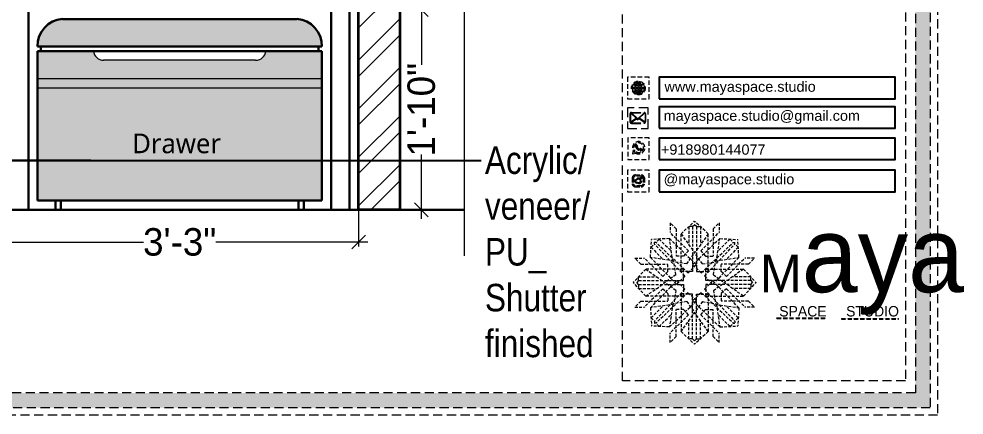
# Model space of a CAD drawing. Header units: millimetres. Extents: x 56222 to 3066687, y -650199 to -121287.
# Drawn here: x 141120.1 to 141223.1, y -184240.7 to -184197.4 of the extents above; entities that cross this region are included whole.
import ezdxf
from ezdxf import colors
from ezdxf.entities.mleader import LeaderData, LeaderLine
from ezdxf.math import Vec2, Vec3

# ---------------------------------------------------------------- set-up
doc = ezdxf.new("R2010")
doc.units = ezdxf.units.MM
doc.header["$MEASUREMENT"] = 0
doc.header["$PDMODE"] = 35
doc.linetypes.add('DASHED', pattern=[0.75, 0.5, -0.25])
doc.linetypes.add('DASHEDX2', pattern=[1.5, 1, -0.5])
doc.layers.get('Defpoints').update_dxf_attribs({"color": 220})
doc.layers.add('AR HATCH-7', color=7, linetype='Continuous')
for name, color, linetype, lineweight in [('Dimension', 10, 'DASHEDX2', 20), ('FURNITURE', 32, 'Continuous', 9), ('furniture dimensions', 1, 'DASHED', 0), ('SECTION ( SLAB PLine )', 104, 'Continuous', 30), ('Text', 7, 'Continuous', 15), ('wall', 7, 'Continuous', 30)]:
    doc.layers.add(name, color=color, linetype=linetype, lineweight=lineweight)
doc.layers.add('hatch', color=250, linetype='Continuous', lineweight=9, transparency=0.5)
doc.styles.add('century g', font='GOTHIC.TTF')
doc.styles.get("Standard").update_dxf_attribs({"font": 'arial.ttf', "height": 6})
doc.styles.add('style4', font='ARIALN.TTF')
doc.dimstyles.new('Archana', dxfattribs={"dimtxt": 2, "dimasz": 0.75, "dimexe": 0.5, "dimexo": 0.5, "dimgap": 0, "dimtad": 0, "dimzin": 0, "dimdsep": 46, "dimlunit": 4, "dimtxsty": 'century g', "dimblk": 'OBLIQUE', "dimcen": 0, "dimdle": 1, "dimclrd": 256, "dimclre": 256, "dimclrt": 256, "dimadec": 0, "dimazin": 0, "dimtfac": 1, "dimtofl": 0, "dimtmove": 1, "dimatfit": 3, "dimfxl": 1, "dimfxlon": 1, "dimtolj": 1, "dimtzin": 0, "dimlwd": -1, "dimlwe": -1, "dimarcsym": 0})

# ---------------------------------------------------------------- blocks, each defined once
blk = doc.blocks.new('_Oblique')
at = {"layer": 'wall', "color": 0, "lineweight": -2}
blk.add_line((-0.5, -0.5), (0.5, 0.5), dxfattribs=at)
blk = doc.blocks.new('*D261')
at = {"layer": 'Defpoints', "color": 0, "linetype": 'Continuous', "lineweight": 30, "transparency": 16777216}
for p in [(141118.13, -184215.24), (141157.13, -184215.24), (141157.13, -184221.76)]:
    blk.add_point(p, dxfattribs=at)
at = {"layer": 'furniture dimensions', "color": 5, "linetype": 'ByBlock', "transparency": 16777216}
blk.add_line((141118.13, -184217.76), (141118.13, -184222.26), dxfattribs=at)
at = {"layer": 'furniture dimensions', "color": 5, "linetype": 'Continuous', "transparency": 16777216}
for p, q in [((141157.13, -184217.76), (141157.13, -184222.26)), ((141117.13, -184221.76), (141133.68, -184221.76)), ((141158.13, -184221.76), (141141.57, -184221.76))]:
    blk.add_line(p, q, dxfattribs=at)
at = {"layer": 'furniture dimensions', "color": 5, "linetype": 'Continuous', "transparency": 16777216, "xscale": 1.5, "yscale": 1.5, "zscale": 1.5, "rotation": 180}
blk.add_blockref('_Oblique', (141118.13, -184221.76), dxfattribs=at)
at = {"layer": 'furniture dimensions', "color": 5, "linetype": 'Continuous', "transparency": 16777216, "xscale": 1.5, "yscale": 1.5, "zscale": 1.5}
blk.add_blockref('_Oblique', (141157.13, -184221.76), dxfattribs=at)
at = {"layer": 'furniture dimensions', "linetype": 'Continuous', "lineweight": 0, "transparency": 16777216, "insert": (141137.63, -184221.76), "char_height": 3, "attachment_point": 5, "style": 'century g'}
blk.add_mtext('\\A1;3\'-3"', dxfattribs=at)
blk = doc.blocks.new('*D263')
at = {"layer": 'Defpoints', "color": 0, "linetype": 'Continuous', "lineweight": 30, "transparency": 16777216}
for p in [(141154.13, -184196.38), (141163.98, -184196.38), (141154.13, -184218.24)]:
    blk.add_point(p, dxfattribs=at)
at = {"layer": 'furniture dimensions', "color": 5, "linetype": 'Continuous', "transparency": 16777216}
for p, q in [((141163.98, -184195.38), (141163.98, -184202.43)), ((141159.98, -184196.38), (141164.48, -184196.38)), ((141163.98, -184219.24), (141163.98, -184212.19))]:
    blk.add_line(p, q, dxfattribs=at)
at = {"layer": 'furniture dimensions', "color": 5, "linetype": 'ByBlock', "transparency": 16777216}
blk.add_line((141159.98, -184218.24), (141164.48, -184218.24), dxfattribs=at)
at = {"layer": 'furniture dimensions', "color": 5, "linetype": 'Continuous', "transparency": 16777216, "xscale": 1.5, "yscale": 1.5, "zscale": 1.5}
for p, rotation in [((141163.98, -184196.38), 90), ((141163.98, -184218.24), 270)]:
    blk.add_blockref('_Oblique', p, dxfattribs=dict(at, rotation=rotation))
at = {"layer": 'furniture dimensions', "linetype": 'Continuous', "lineweight": 0, "transparency": 16777216, "insert": (141163.98, -184207.31), "char_height": 3, "attachment_point": 5, "rotation": 90, "style": 'century g'}
blk.add_mtext('\\A1;1\'-10"', dxfattribs=at)
blk = doc.blocks.new('FSFSF')
at = {"color": 42, "lineweight": 5, "true_color": 0xe0ac11}
for p, q in [((28600.03, 143.51), (28600.03, 140.16)), ((28602.15, 141.41), (28600.03, 143.51)), ((28603.86, 139.69), (28608.58, 144.08)), ((28607.9, 142.22), (28606.58, 142.22)), ((28606.58, 142.22), (28606.58, 135.84)), ((28607.9, 142.22), (28608.58, 142.85)), ((28607.9, 142.22), (28607.9, 126.58)), ((28613.31, 139.69), (28608.58, 144.08)), ((28609.27, 142.22), (28608.59, 142.85)), ((28609.27, 142.22), (28609.27, 126.58)), ((28609.27, 142.22), (28610.59, 142.22)), ((28610.59, 142.22), (28610.59, 135.84)), ((28615.02, 141.41), (28617.14, 143.51)), ((28617.14, 143.51), (28617.14, 140.16)), ((28606.47, 133.76), (28600.03, 140.16)), ((28602.15, 141.41), (28602.15, 131.95)), ((28603.86, 126.58), (28603.86, 139.69)), ((28603.86, 139.69), (28608.58, 133.02)), ((28613.31, 139.69), (28608.59, 133.02)), ((28610.7, 133.76), (28617.14, 140.16)), ((28613.31, 126.58), (28613.31, 139.69)), ((28615.02, 141.41), (28615.02, 131.95)), ((28593.19, 131.45), (28593.54, 137.71)), ((28593.39, 135), (28594.56, 136.12)), ((28599.8, 138.06), (28593.54, 137.71)), ((28595.12, 136.69), (28594.53, 136.69)), ((28594.56, 136.12), (28594.56, 136.71)), ((28605.17, 124.98), (28594.56, 136.12)), ((28596.24, 137.86), (28595.12, 136.69)), ((28606.27, 126.08), (28595.12, 136.69)), ((28596.24, 137.86), (28600.47, 133.65)), ((28601.03, 130), (28599.8, 138.06)), ((28599.8, 138.05), (28608.58, 129.56)), ((28617.37, 138.05), (28608.59, 129.56)), ((28610.9, 126.08), (28622.05, 136.69)), ((28612.02, 124.98), (28622.62, 136.12)), ((28616.14, 130), (28617.37, 138.06)), ((28620.93, 137.86), (28616.7, 133.65)), ((28617.37, 138.06), (28623.63, 137.71)), ((28620.93, 137.86), (28622.05, 136.69)), ((28622.05, 136.69), (28622.64, 136.69)), ((28622.62, 136.12), (28622.62, 136.71)), ((28623.8, 135), (28622.62, 136.12)), ((28624, 131.45), (28623.65, 137.71)), ((28593.39, 135), (28597.6, 130.78)), ((28604.75, 131.95), (28602.15, 131.95)), ((28606.47, 133.76), (28604.75, 131.95)), ((28605.86, 129.18), (28608.58, 133.02)), ((28611.31, 129.18), (28608.59, 133.02)), ((28610.7, 133.76), (28612.42, 131.95)), ((28612.42, 131.95), (28615.02, 131.95)), ((28623.8, 135), (28619.59, 130.78)), ((28587.73, 131.22), (28591.08, 131.22)), ((28589.84, 129.1), (28587.73, 131.22)), ((28589.84, 129.1), (28599.29, 129.1)), ((28597.49, 124.78), (28591.08, 131.22)), ((28593.19, 131.45), (28601.69, 122.67)), ((28601.25, 130.22), (28593.19, 131.45)), ((28599.29, 126.5), (28599.29, 129.1)), ((28605.86, 129.18), (28601.03, 130)), ((28602.07, 125.39), (28601.25, 130.22)), ((28607.9, 128.92), (28608.58, 129.56)), ((28607.9, 128.92), (28608.58, 128.27)), ((28609.27, 128.92), (28608.59, 129.56)), ((28609.27, 128.92), (28608.59, 128.27)), ((28611.31, 129.18), (28616.14, 130)), ((28615.12, 125.39), (28615.94, 130.22)), ((28623.99, 131.45), (28615.5, 122.67)), ((28615.94, 130.22), (28624, 131.45)), ((28627.34, 129.1), (28617.89, 129.1)), ((28617.89, 126.5), (28617.89, 129.1)), ((28619.7, 124.78), (28626.1, 131.22)), ((28629.45, 131.22), (28626.1, 131.22)), ((28627.34, 129.1), (28629.45, 131.22)), ((28591.56, 127.39), (28587.17, 122.66)), ((28604.66, 127.39), (28591.56, 127.39)), ((28591.56, 127.39), (28598.23, 122.67)), ((28597.49, 124.78), (28599.29, 126.5)), ((28602.07, 125.39), (28598.23, 122.67)), ((28603.68, 126.54), (28603.68, 127.39)), ((28604.66, 126.54), (28603.68, 126.54)), ((28604.71, 127.57), (28603.86, 127.57)), ((28607.9, 126.58), (28603.86, 126.58)), ((28604.66, 123.35), (28604.66, 127.39)), ((28604.7, 126.58), (28604.71, 127.57)), ((28606.27, 126.08), (28608.58, 128.27)), ((28610.9, 126.08), (28608.59, 128.27)), ((28609.27, 126.58), (28613.31, 126.58)), ((28612.46, 126.58), (28612.46, 127.57)), ((28612.46, 127.57), (28613.31, 127.57)), ((28612.52, 123.35), (28612.52, 127.39)), ((28612.52, 127.39), (28625.63, 127.39)), ((28612.52, 126.54), (28613.51, 126.54)), ((28613.51, 126.54), (28613.51, 127.39)), ((28615.12, 125.39), (28618.96, 122.67)), ((28619.7, 124.78), (28617.89, 126.5)), ((28625.63, 127.39), (28618.96, 122.67)), ((28625.63, 127.39), (28630.02, 122.66)), ((28591.56, 117.94), (28587.17, 122.66)), ((28589.03, 123.35), (28588.4, 122.67)), ((28589.03, 121.98), (28588.4, 122.65)), ((28589.03, 123.35), (28589.03, 124.67)), ((28589.03, 124.67), (28595.4, 124.67)), ((28589.03, 123.35), (28604.66, 123.35)), ((28589.03, 121.98), (28604.66, 121.98)), ((28589.03, 121.98), (28589.03, 120.66)), ((28591.56, 117.94), (28598.23, 122.65)), ((28593.19, 113.88), (28601.69, 122.65)), ((28602.07, 119.94), (28598.23, 122.65)), ((28602.33, 123.35), (28601.69, 122.67)), ((28602.33, 121.98), (28601.69, 122.65)), ((28602.33, 123.35), (28602.97, 122.67)), ((28602.33, 121.98), (28602.97, 122.65)), ((28605.17, 124.98), (28602.97, 122.67)), ((28605.17, 120.35), (28602.97, 122.65)), ((28604.66, 121.98), (28604.66, 117.94)), ((28612.02, 124.98), (28614.21, 122.67)), ((28612.02, 120.35), (28614.21, 122.65)), ((28628.16, 123.35), (28612.52, 123.35)), ((28612.52, 121.98), (28612.52, 117.94)), ((28628.16, 121.98), (28612.52, 121.98)), ((28614.85, 123.35), (28614.21, 122.67)), ((28614.85, 121.98), (28614.21, 122.65)), ((28614.85, 123.35), (28615.5, 122.67)), ((28614.85, 121.98), (28615.5, 122.65)), ((28615.12, 119.94), (28618.96, 122.65)), ((28623.99, 113.88), (28615.5, 122.65)), ((28625.63, 117.94), (28618.96, 122.65)), ((28628.16, 124.67), (28621.78, 124.67)), ((28625.63, 117.94), (28630.02, 122.66)), ((28628.16, 123.35), (28628.16, 124.67)), ((28628.16, 123.35), (28628.78, 122.67)), ((28628.16, 121.98), (28628.78, 122.65)), ((28628.16, 121.98), (28628.16, 120.66)), ((28589.03, 120.66), (28595.4, 120.66)), ((28597.49, 120.54), (28591.08, 114.11)), ((28605.17, 120.35), (28594.56, 109.2)), ((28606.27, 119.15), (28595.12, 108.54)), ((28597.49, 120.54), (28599.29, 118.83)), ((28599.29, 118.83), (28599.29, 116.23)), ((28602.07, 119.94), (28601.25, 115.1)), ((28604.66, 118.78), (28603.68, 118.78)), ((28603.68, 118.78), (28603.68, 117.94)), ((28607.9, 118.65), (28603.86, 118.65)), ((28603.86, 118.65), (28603.86, 105.54)), ((28604.7, 118.65), (28604.71, 117.66)), ((28606.27, 119.15), (28608.58, 116.96)), ((28607.9, 103.01), (28607.9, 118.65)), ((28610.9, 119.15), (28608.59, 116.96)), ((28609.27, 118.65), (28613.31, 118.65)), ((28609.27, 103.01), (28609.27, 118.65)), ((28610.9, 119.15), (28622.05, 108.54)), ((28612.02, 120.35), (28622.62, 109.2)), ((28612.46, 118.65), (28612.46, 117.66)), ((28612.52, 118.78), (28613.51, 118.78)), ((28613.31, 118.65), (28613.31, 105.54)), ((28613.51, 118.78), (28613.51, 117.94)), ((28615.12, 119.94), (28615.94, 115.1)), ((28619.7, 120.54), (28617.89, 118.83)), ((28617.89, 118.83), (28617.89, 116.23)), ((28619.7, 120.54), (28626.1, 114.11)), ((28628.16, 120.66), (28621.78, 120.66)), ((28589.84, 116.23), (28587.73, 114.11)), ((28589.84, 116.23), (28599.29, 116.23)), ((28604.66, 117.94), (28591.56, 117.94)), ((28599.8, 107.17), (28608.58, 115.67)), ((28605.86, 116.05), (28601.03, 115.23)), ((28604.71, 117.66), (28603.86, 117.66)), ((28605.86, 116.05), (28608.58, 112.21)), ((28607.9, 116.31), (28608.58, 116.96)), ((28607.9, 116.31), (28608.58, 115.67)), ((28609.27, 116.31), (28608.59, 116.96)), ((28609.27, 116.31), (28608.59, 115.67)), ((28611.31, 116.05), (28608.59, 112.21)), ((28617.37, 107.17), (28608.59, 115.67)), ((28611.31, 116.05), (28616.14, 115.23)), ((28612.46, 117.66), (28613.31, 117.66)), ((28612.52, 117.94), (28625.63, 117.94)), ((28627.34, 116.23), (28617.89, 116.23)), ((28627.34, 116.23), (28629.45, 114.11)), ((28587.73, 114.11), (28591.08, 114.11)), ((28601.25, 115.1), (28593.19, 113.87)), ((28593.19, 113.87), (28593.54, 107.62)), ((28593.39, 110.32), (28597.6, 114.55)), ((28601.03, 115.23), (28599.8, 107.17)), ((28602.15, 103.82), (28602.15, 113.27)), ((28604.75, 113.27), (28602.15, 113.27)), ((28603.86, 105.54), (28608.58, 112.21)), ((28606.47, 111.47), (28604.75, 113.27)), ((28613.31, 105.54), (28608.59, 112.21)), ((28610.7, 111.47), (28612.42, 113.27)), ((28612.42, 113.27), (28615.02, 113.27)), ((28615.02, 103.82), (28615.02, 113.27)), ((28615.94, 115.1), (28624, 113.87)), ((28616.14, 115.23), (28617.37, 107.17)), ((28623.8, 110.32), (28619.59, 114.55)), ((28624, 113.87), (28623.65, 107.62)), ((28629.45, 114.11), (28626.1, 114.11)), ((28593.39, 110.32), (28594.56, 109.2)), ((28594.56, 109.2), (28594.56, 108.61)), ((28596.24, 107.37), (28600.47, 111.58)), ((28606.47, 111.47), (28600.03, 105.07)), ((28606.58, 103.01), (28606.58, 109.38)), ((28610.59, 103.01), (28610.59, 109.38)), ((28610.7, 111.47), (28617.14, 105.07)), ((28620.93, 107.37), (28616.7, 111.58)), ((28623.8, 110.32), (28622.62, 109.2)), ((28622.62, 109.2), (28622.62, 108.61)), ((28599.8, 107.17), (28593.54, 107.52)), ((28595.12, 108.54), (28594.53, 108.54)), ((28596.24, 107.37), (28595.12, 108.54)), ((28603.86, 105.54), (28608.58, 101.15)), ((28613.31, 105.54), (28608.58, 101.15)), ((28617.37, 107.17), (28623.63, 107.52)), ((28620.93, 107.37), (28622.05, 108.54)), ((28622.05, 108.54), (28622.64, 108.54)), ((28600.03, 101.71), (28600.03, 105.07)), ((28602.15, 103.82), (28600.03, 101.71)), ((28607.9, 103.01), (28606.58, 103.01)), ((28607.9, 103.01), (28608.58, 102.38)), ((28609.27, 103.01), (28608.59, 102.38)), ((28609.27, 103.01), (28610.59, 103.01)), ((28615.02, 103.82), (28617.14, 101.71)), ((28617.14, 101.71), (28617.14, 105.07))]:
    blk.add_line(p, q, dxfattribs=at)
blk = doc.blocks.new('hgwg')
at = {"layer": 'Dimension', "true_color": 0xd39e00}
h = blk.add_hatch(color=42, dxfattribs=at)
h.dxf.hatch_style = 1
h.paths.add_polyline_path([(27505.71, 45.05), (27494.27, 45.05), (27494.27, 44.9), (27505.71, 44.9)])
h = blk.add_hatch(color=42, dxfattribs=at)
h.dxf.hatch_style = 1
h.paths.add_polyline_path([(27523.3, 44.9), (27509.68, 44.9), (27509.68, 44.75), (27523.3, 44.75)])
at = {"layer": 'Dimension', "color": 42, "true_color": 0xd39e00}
for p, q in [((27494.27, 45.05), (27505.71, 45.05)), ((27494.27, 44.9), (27494.27, 45.05)), ((27494.27, 44.9), (27505.71, 44.9)), ((27505.71, 45.05), (27505.71, 44.9)), ((27509.68, 44.9), (27523.3, 44.9)), ((27509.68, 44.9), (27509.68, 44.75)), ((27509.68, 44.75), (27523.3, 44.75)), ((27523.3, 44.75), (27523.3, 44.9))]:
    blk.add_line(p, q, dxfattribs=at)
at = {"layer": 'Dimension', "color": 42, "true_color": 0xd39e00, "attachment_point": 1}
for s, width, insert, char_height in [('{\\fCinzel|b0|i0|c0|p2;\\H1.5x;M\\fAmsterdam One|b0|i0|c0|p2;\\H2x;aya}', 85.3277, (27490.17, 69.17), 6), ('{\\fCinzel|b0|i0|c0|p0;SPACE     STUDIO}', 66.129, (27494.83, 47.86), 2.5)]:
    blk.add_mtext_dynamic_manual_height_columns(s, width=width, gutter_width=30, heights=[0], dxfattribs=dict(at, insert=insert, char_height=char_height))
blk = doc.blocks.new('QEGW4TG')
at = {"layer": 'Dimension', "true_color": 0x000000}
h = blk.add_hatch(color=18, dxfattribs=at)
h.dxf.hatch_style = 1
h.paths.add_polyline_path([(2.69, 1.93, 0.170513), (2.95, 1.97, 0.190337), (3.11, 2.18, 0.316231), (3.07, 2.28), (2.79, 2.37, 0.273721), (2.69, 2.34, 0.040749), (2.63, 2.27, -0.441282), (2.53, 2.25, -0.11828), (2.06, 2.64, -0.441282), (2.07, 2.74, 0.040749), (2.13, 2.81, 0.290083), (2.14, 2.92), (2.01, 3.18, 0.316231), (1.91, 3.2, 0.190337), (1.73, 3, 0.170513), (1.72, 2.74, 0.252784)], flags=0)
h.paths.add_polyline_path([(1.19, 1.98), (1.03, 1.3, 0.550912), (1.11, 1.23), (1.75, 1.39, 6.344125)])
h.paths.add_polyline_path([(1.81, 1.7), (1.4, 1.6), (1.5, 2.03, -9.071339)], flags=16)
h.paths.add_polyline_path([(3.11, 2.16, -0.17811), (2.95, 1.97, -0.170513), (2.69, 1.93, -0.252784), (1.72, 2.74, -0.170513), (1.73, 3, -0.17811), (1.89, 3.19, -0.370089), (2.01, 3.18), (2.14, 2.92, -0.307185), (2.13, 2.8, -0.041087), (2.06, 2.73, 0.321676), (2.05, 2.65, 0.126524), (2.55, 2.24, 0.312216), (2.62, 2.26, -0.041087), (2.68, 2.34, -0.290673), (2.79, 2.37), (3.07, 2.28, -0.370089)], flags=0)
h = blk.add_hatch(color=18, dxfattribs=at)
h.dxf.hatch_style = 1
h.paths.add_polyline_path([(2.79, 2.37, 0.273721), (2.69, 2.34, 0.040749), (2.63, 2.27, -0.441282), (2.53, 2.25, -0.11828), (2.06, 2.64, -0.441282), (2.07, 2.74, 0.040749), (2.13, 2.81, 0.290083), (2.14, 2.92), (2.01, 3.18, 0.316231), (1.91, 3.2, 0.190337), (1.73, 3, 0.170513), (1.72, 2.74, 0.252784), (2.69, 1.93, 0.170513), (2.95, 1.97, 0.190337), (3.11, 2.18, 0.316231), (3.07, 2.28)])
for p, q in [((2.01, 3.18), (2.14, 2.92)), ((3.07, 2.28), (2.8, 2.36)), ((1.19, 1.98), (1.03, 1.3)), ((1.1, 1.23), (1.75, 1.39)), ((1.5, 2.03), (1.4, 1.6)), ((1.4, 1.6), (1.81, 1.7))]:
    blk.add_line(p, q)
blk.add_lwpolyline([(0, 0), (4.68, 0), (4.68, 4.68), (0, 4.68)], close=True)
for centre, radius, start, end in [((2.39, 2.56), 1.34, 241.4727, 205.6422), ((2.39, 2.56), 1.04, 235.9962, 210.8333), ((2.09, 2.87), 0.39, 159.7007, 198.4072), ((2.96, 3.23), 1.33, 201.4218, 258.1669), ((2.07, 2.87), 0.364, 118.9685, 159.3648), ((1.94, 3.12), 0.0896, 41.8985, 123.1344), ((2.11, 2.68), 0.066, 135.9932, 224.8892), ((1.67, 3.16), 0.586, 312.4617, 321.8728), ((3.12, 3.42), 1.31, 216.5455, 243.5279), ((2.05, 2.87), 0.104, 320.3924, 28.6971), ((2.57, 2.3), 0.066, 234.2482, 323.1441), ((3.11, 1.94), 0.586, 137.2645, 146.6756), ((2.76, 2.27), 0.104, 70.4402, 138.745), ((2.76, 2.29), 0.364, 299.7725, 340.1688), ((3.03, 2.2), 0.0896, 336.0029, 57.2388), ((1.09, 1.29), 0.0598, 164.8483, 282.1458), ((2.75, 2.31), 0.39, 260.7301, 299.4366)]:
    blk.add_arc(centre, radius, start, end)
blk = doc.blocks.new('ASGERG')
at = {"layer": 'Dimension', "true_color": 0x000000}
h = blk.add_hatch(color=18, dxfattribs=at)
h.dxf.hatch_style = 1
h.paths.add_polyline_path([(0.99, 1.7, 0.353872), (1.69, 1.03), (2.96, 1.03, 0.353872), (3.66, 1.7), (3.66, 2.99, 0.353872), (2.96, 3.67), (1.69, 3.67, 0.353872), (0.99, 2.99)])
h.paths.add_polyline_path([(1.27, 2.97, -0.353872), (1.72, 3.4), (2.94, 3.4, -0.353872), (3.38, 2.97), (3.38, 1.72, -0.353872), (2.94, 1.3), (1.72, 1.3, -0.353872), (1.27, 1.72)], flags=16)
h.paths.add_polyline_path([(3.02, 2.35, -1), (1.64, 2.35, -1)], flags=0)
h.paths.add_polyline_path([(2.74, 2.35, -1), (1.92, 2.35, -1)], flags=0)
h.paths.add_polyline_path([(2.86, 3.02, -1), (3.19, 3.02, -1)], flags=0)
h.paths.add_polyline_path([(1.64, 2.35, 1), (3.02, 2.35, 1)], flags=0)
h = blk.add_hatch(color=18, dxfattribs=at)
h.dxf.hatch_style = 1
h.paths.add_polyline_path([(1.64, 2.35, 1), (3.02, 2.35, 1)])
h.paths.add_polyline_path([(2.74, 2.35, -1), (1.92, 2.35, -1)], flags=16)
h = blk.add_hatch(color=18, dxfattribs=at)
h.dxf.hatch_style = 1
h.paths.add_polyline_path([(3.19, 3.02, 1), (2.86, 3.02, 1)])
for p, q in [((0.99, 2.99), (0.99, 1.7)), ((1.27, 2.97), (1.27, 1.72)), ((1.69, 3.67), (2.96, 3.67)), ((2.94, 3.4), (1.72, 3.4)), ((3.38, 2.97), (3.38, 1.72)), ((3.66, 2.99), (3.66, 1.7)), ((1.69, 1.03), (2.96, 1.03)), ((2.94, 1.3), (1.72, 1.3))]:
    blk.add_line(p, q)
blk.add_lwpolyline([(0, 0), (4.68, 0), (4.68, 4.68), (0, 4.68)], close=True)
for centre, radius in [((2.33, 2.35), 0.694), ((2.33, 2.35), 0.414), ((3.02, 3.02), 0.168)]:
    blk.add_circle(centre, radius)
for centre, radius, start, end in [((1.76, 2.89), 0.778, 94.8631, 172.8127), ((1.76, 2.91), 0.491, 94.8631, 172.8127), ((2.9, 2.91), 0.491, 7.1873, 85.1369), ((2.89, 2.89), 0.778, 7.1873, 85.1369), ((1.76, 1.8), 0.778, 187.1873, 265.1369), ((1.76, 1.78), 0.491, 187.1873, 265.1369), ((2.9, 1.78), 0.491, 274.8631, 352.8127), ((2.89, 1.8), 0.778, 274.8631, 352.8127)]:
    blk.add_arc(centre, radius, start, end)
blk = doc.blocks.new('DTGWEGEARG')
at = {"layer": 'Dimension', "true_color": 0x000000}
h = blk.add_hatch(color=18, dxfattribs=at)
h.dxf.hatch_style = 1
h.paths.add_polyline_path([(3.83, 2.34, 1), (0.85, 2.34, 1)])
h.paths.add_polyline_path([(2.51, 1.01, 0.105795), (2.96, 1.58, -0.055205), (3.3, 1.41, -0.169822)], flags=16)
h.paths.add_polyline_path([(2.41, 1.12), (2.41, 1.69, -0.058279), (2.81, 1.63, -0.103353)], flags=16)
h.paths.add_polyline_path([(2.26, 1.13, -0.101741), (1.87, 1.63, -0.057171), (2.26, 1.69)], flags=16)
h.paths.add_polyline_path([(2.17, 1.01, -0.169822), (1.38, 1.41, -0.055205), (1.72, 1.58, 0.105795)], flags=16)
h.paths.add_polyline_path([(3.02, 1.72, 0.081336), (3.13, 2.27), (3.68, 2.27, -0.152069), (3.4, 1.52, 0.05687)], flags=16)
h.paths.add_polyline_path([(2.87, 1.77, 0.061945), (2.41, 1.84), (2.41, 2.27), (2.98, 2.27, -0.081344)], flags=16)
h.paths.add_polyline_path([(2.26, 1.84, 0.060923), (1.8, 1.77, -0.081344), (1.7, 2.27), (2.26, 2.27)], flags=16)
h.paths.add_polyline_path([(1.66, 1.72, 0.05687), (1.28, 1.52, -0.152069), (1, 2.27), (1.55, 2.27, 0.081336)], flags=16)
h.paths.add_polyline_path([(2.41, 2.42), (2.41, 2.83, 0.061945), (2.87, 2.91, -0.080009), (2.98, 2.42)], flags=16)
h.paths.add_polyline_path([(3.13, 2.42, 0.080116), (3.02, 2.96, 0.05687), (3.4, 3.16, 0.028258), (3.3, 3.27, -0.055205), (2.96, 3.1, 0.105795), (2.51, 3.67, -0.36029), (3.68, 2.42)], flags=16)
h.paths.add_polyline_path([(2.26, 2.42), (1.7, 2.42, -0.080009), (1.8, 2.91, 0.060923), (2.26, 2.84)], flags=16)
h.paths.add_polyline_path([(1.55, 2.42), (1, 2.42, -0.150466), (1.28, 3.16, 0.05687), (1.66, 2.96, 0.080116)], flags=16)
h.paths.add_polyline_path([(2.41, 2.98), (2.41, 3.56, -0.103353), (2.81, 3.05, -0.058279)], flags=16)
h.paths.add_polyline_path([(2.26, 2.99, -0.057171), (1.87, 3.05, -0.101741), (2.26, 3.55)], flags=16)
h.paths.add_polyline_path([(1.72, 3.1, -0.055205), (1.38, 3.27, -0.169822), (2.17, 3.67, 0.105795)], flags=16)
blk.add_lwpolyline([(0, 0), (4.68, 0), (4.68, 4.68), (0, 4.68)], close=True)
at = {"layer": 'Dimension', "color": 18, "true_color": 0x000000}
for p, q in [((1, 2.42), (1.55, 2.42)), ((1, 2.27), (1.55, 2.27)), ((1.7, 2.42), (2.26, 2.42)), ((1.7, 2.27), (2.26, 2.27)), ((2.26, 3.55), (2.26, 2.99)), ((2.26, 2.84), (2.26, 2.42)), ((2.26, 2.27), (2.26, 1.84)), ((2.41, 3.56), (2.41, 2.98)), ((2.41, 2.83), (2.41, 2.42)), ((2.41, 2.42), (2.98, 2.42)), ((2.41, 2.27), (2.98, 2.27)), ((2.41, 2.27), (2.41, 1.84)), ((3.13, 2.42), (3.68, 2.42)), ((3.13, 2.27), (3.68, 2.27)), ((2.26, 1.69), (2.26, 1.13)), ((2.41, 1.69), (2.41, 1.12))]:
    blk.add_line(p, q, dxfattribs=at)
blk.add_circle((2.34, 2.34), 1.49, dxfattribs=at)
for centre, radius, start, end in [((2.34, 2.34), 1.34, 142.3819, 176.6093), ((2.34, 2.34), 1.34, 183.0315, 217.6181), ((2.34, 4.74), 1.9, 236.1399, 249.1595), ((2.34, 2.34), 1.34, 97.3549, 135.9073), ((2.34, 4.74), 1.75, 236.7417, 249.3811), ((3.28, 2.34), 1.73, 159.0567, 177.3789), ((3.28, 2.34), 1.73, 182.3435, 200.9433), ((3.28, 2.34), 1.58, 158.8325, 177.1302), ((3.28, 2.34), 1.58, 182.5658, 201.1675), ((3.28, 2.34), 1.73, 129.9301, 154.0867), ((2.34, 4.74), 1.9, 253.6799, 267.6253), ((3.28, 2.34), 1.58, 130.1073, 153.3446), ((2.34, 4.74), 1.75, 254.3336, 267.422), ((1.4, 2.34), 1.58, 26.6554, 50.2584), ((2.34, 4.74), 1.75, 272.3248, 285.6664), ((2.34, 4.74), 1.9, 272.1415, 286.3201), ((2.34, 2.34), 1.34, 3.3907, 82.6451), ((1.4, 2.34), 1.73, 25.9133, 50.0699), ((1.4, 2.34), 1.58, 2.8698, 21.1675), ((1.4, 2.34), 1.58, 338.8325, 357.4342), ((2.34, 4.74), 1.75, 290.6189, 303.2583), ((2.34, 4.74), 1.9, 290.8405, 303.8601), ((1.4, 2.34), 1.73, 2.6211, 20.9433), ((1.4, 2.34), 1.73, 339.0567, 357.6565), ((2.34, 2.34), 1.34, 322.3819, 356.9685), ((2.34, -0.06), 1.9, 110.8405, 123.8601), ((2.34, -0.06), 1.75, 110.6189, 123.2583), ((2.34, 2.34), 1.34, 224.0927, 262.6451), ((3.28, 2.34), 1.73, 205.9133, 230.0699), ((2.34, -0.06), 1.9, 92.3747, 106.3201), ((2.34, -0.06), 1.75, 92.578, 105.6664), ((3.28, 2.34), 1.58, 206.6554, 229.8927), ((2.34, -0.06), 1.9, 73.6799, 87.8585), ((2.34, -0.06), 1.75, 74.3336, 87.6752), ((1.4, 2.34), 1.58, 309.7416, 333.3446), ((1.4, 2.34), 1.73, 309.9301, 334.0867), ((2.34, 2.34), 1.34, 277.3549, 315.9073), ((2.34, -0.06), 1.75, 56.7417, 69.3811), ((2.34, -0.06), 1.9, 56.1399, 69.1595)]:
    blk.add_arc(centre, radius, start, end, dxfattribs=at)

msp = doc.modelspace()

# ---------------------------------------------------------------- hatches: boundary and pattern name
at = {"layer": 'AR HATCH-7', "lineweight": 18, "true_color": 0x939598, "transparency": 33554687}
h = msp.add_hatch(dxfattribs=at)
h.set_pattern_fill('ANSI32', color=252, scale=10)
h.set_pattern_definition([(45, (1925.4746, -6.4516), (-2.65165043, 2.65165043), []), (45, (1927.2424, -6.4516), (-2.65165043, 2.65165043), [])])
h.paths.add_polyline_path([(141161.63, -184107.24), (141157.13, -184107.24), (141157.13, -184133.74), (141161.63, -184133.74)])
h.paths.add_polyline_path([(141161.63, -184133.74), (141157.13, -184133.74), (141157.13, -184153.89), (141161.63, -184153.89)])
h.paths.add_polyline_path([(141161.63, -184153.89), (141157.13, -184153.89), (141157.13, -184165.2), (141161.63, -184165.2)])
h.paths.add_polyline_path([(141161.63, -184165.2), (141157.13, -184165.2), (141157.13, -184218.24), (141161.63, -184218.24)])
at = {"layer": 'Dimension', "true_color": 0xd39e00}
h = msp.add_hatch(color=42, dxfattribs=at)
h.paths.add_polyline_path([(140989.88, -184078.25), (140989.88, -184239.84), (141219.46, -184239.84), (141219.46, -184078.25)])
h.paths.add_polyline_path([(140991.49, -184079.86), (141217.84, -184079.86), (141217.84, -184238.23), (140991.49, -184238.23)], flags=16)
at = {"layer": 'Dimension', "true_color": 0x000000}
h = msp.add_hatch(color=18, dxfattribs=at)
h.dxf.hatch_style = 1
h.paths.add_polyline_path([(141188.25, -184208.8, 0.414214), (141188.42, -184208.63), (141188.42, -184207.77, 0.414214), (141188.25, -184207.6), (141186.89, -184207.6, 0.414214), (141186.72, -184207.77), (141186.72, -184208.63, 0.414214), (141186.89, -184208.8)])
h.paths.add_polyline_path([(141187.7, -184208.29), (141188.32, -184208.71, -0.198912), (141188.25, -184208.74), (141186.89, -184208.74, -0.198912), (141186.81, -184208.71), (141187.44, -184208.29), (141187.57, -184208.4)], flags=16)
h.paths.add_polyline_path([(141187.57, -184208.32), (141186.88, -184207.67, -0.028783), (141186.89, -184207.67), (141188.25, -184207.67, -0.028783), (141188.26, -184207.67)], flags=16)
h.paths.add_polyline_path([(141187.74, -184208.24), (141188.32, -184207.7, -0.202482), (141188.36, -184207.77), (141188.36, -184208.63, -0.043076), (141188.35, -184208.65)], flags=16)
h.paths.add_polyline_path([(141187.39, -184208.24), (141186.78, -184208.65, -0.043076), (141186.78, -184208.63), (141186.78, -184207.77, -0.202482), (141186.81, -184207.7)], flags=16)
at = {"layer": 'FURNITURE', "lineweight": 30, "true_color": 0xf1e8df, "transparency": 33554687}
h = msp.add_hatch(color=254, dxfattribs=at)
h.dxf.hatch_style = 1
h.paths.add_polyline_path([(141150.4, -184197.41), (141124.85, -184197.41, 0.404442), (141122.13, -184200.41), (141122.49, -184200.41), (141153.13, -184200.41, 0.404442)])
at = {"layer": 'FURNITURE', "lineweight": 30, "true_color": 0xc8a668, "transparency": 33554559}
h = msp.add_hatch(color=43, dxfattribs=at)
h.dxf.hatch_style = 1
h.paths.add_polyline_path([(141153.13, -184203.91), (141122.13, -184203.91), (141122.13, -184217.24), (141153.13, -184217.24)])
edge = h.paths.add_edge_path()
edge.add_line((141153.13, -184200.91), (141152.77, -184200.91))
edge.add_line((141152.77, -184200.91), (141147.03, -184200.91))
edge.add_arc((141145.91, -184200.79), 1.12, 270, 353.8356, ccw=False)
edge.add_line((141145.91, -184201.91), (141129.34, -184201.91))
edge.add_arc((141129.34, -184200.79), 1.12, 186.1644, 270, ccw=False)
edge.add_line((141128.23, -184200.91), (141122.13, -184200.91))
edge.add_line((141122.13, -184200.91), (141122.13, -184203.91))
edge.add_line((141122.13, -184203.91), (141153.13, -184203.91))
edge.add_line((141153.13, -184203.91), (141153.13, -184200.91))
h.paths.add_polyline_path([(141131.83, -184213.32), (141142.49, -184213.32)], flags=16)

# ---------------------------------------------------------------- linework, layer by layer
at = {"color": 18, "true_color": 0x000000, "elevation": 0.24}
for points in [[(141189.9, -184206.12), (141215.62, -184206.12), (141215.62, -184203.77), (141189.9, -184203.77)], [(141189.9, -184209.33), (141215.62, -184209.33), (141215.62, -184206.98), (141189.9, -184206.98)], [(141189.91, -184212.75), (141215.62, -184212.75), (141215.62, -184210.4), (141189.91, -184210.4)], [(141189.9, -184216.26), (141215.62, -184216.26), (141215.62, -184213.91), (141189.9, -184213.91)]]:
    msp.add_lwpolyline(points, close=True, dxfattribs=at)
at = {"layer": 'Dimension', "color": 18, "true_color": 0x000000}
for p, q in [((141186.72, -184207.77, 0.24), (141186.72, -184208.63, 0.24)), ((141186.78, -184207.77, 0.24), (141186.78, -184208.63, 0.24)), ((141186.81, -184207.7, 0.24), (141187.39, -184208.24, 0.24)), ((141186.88, -184207.67, 0.24), (141187.57, -184208.32, 0.24)), ((141186.89, -184207.6, 0.24), (141188.25, -184207.6, 0.24)), ((141186.89, -184207.67, 0.24), (141188.25, -184207.67, 0.24)), ((141187.57, -184208.32, 0.24), (141188.26, -184207.67, 0.24)), ((141187.74, -184208.24, 0.24), (141188.32, -184207.7, 0.24)), ((141188.36, -184207.77, 0.24), (141188.36, -184208.63, 0.24)), ((141188.42, -184207.77, 0.24), (141188.42, -184208.63, 0.24)), ((141186.78, -184208.65, 0.24), (141187.39, -184208.24, 0.24)), ((141186.81, -184208.71, 0.24), (141187.44, -184208.29, 0.24)), ((141186.89, -184208.74, 0.24), (141188.25, -184208.74, 0.24)), ((141186.89, -184208.8, 0.24), (141188.25, -184208.8, 0.24)), ((141187.44, -184208.29, 0.24), (141187.57, -184208.4, 0.24)), ((141187.57, -184208.4, 0.24), (141187.7, -184208.29, 0.24)), ((141188.32, -184208.71, 0.24), (141187.7, -184208.29, 0.24)), ((141188.35, -184208.65, 0.24), (141187.74, -184208.24, 0.24))]:
    msp.add_line(p, q, dxfattribs=at)
at = {"layer": 'Dimension', "color": 42, "true_color": 0xd39e00, "elevation": 0.24}
for points in [[(140989.07, -184077.44), (141220.26, -184077.44), (141220.26, -184240.65), (140989.07, -184240.65)], [(140989.88, -184078.25), (141219.46, -184078.25), (141219.46, -184239.84), (140989.88, -184239.84)], [(140991.49, -184079.86), (141217.84, -184079.86), (141217.84, -184238.23), (140991.49, -184238.23)], [(141185.91, -184236.91), (141185.91, -184081.19), (141216.75, -184081.19), (141216.75, -184236.91)]]:
    msp.add_lwpolyline(points, close=True, dxfattribs=at)
at = {"layer": 'Dimension', "elevation": 0.24}
msp.add_lwpolyline([(141186.45, -184209.35), (141188.69, -184209.35), (141188.69, -184207.11), (141186.45, -184207.11)], close=True, dxfattribs=at)
at = {"layer": 'Dimension', "color": 18, "true_color": 0x000000}
for centre, radius, start, end in [((141186.89, -184207.77, 0.24), 0.171, 90, 180), ((141186.89, -184207.77, 0.24), 0.107, 134.2135, 180), ((141186.89, -184207.77, 0.24), 0.107, 90, 96.5948), ((141188.25, -184207.77, 0.24), 0.171, 0, 90), ((141188.25, -184207.77, 0.24), 0.107, 83.4052, 90), ((141188.25, -184207.77, 0.24), 0.107, 0, 45.7865), ((141186.89, -184208.63, 0.24), 0.171, 180, 270), ((141186.89, -184208.63, 0.24), 0.107, 180, 189.8662), ((141186.89, -184208.63, 0.24), 0.107, 225, 270), ((141188.25, -184208.63, 0.24), 0.171, 270, 0), ((141188.25, -184208.63, 0.24), 0.107, 270, 315), ((141188.25, -184208.63, 0.24), 0.107, 350.1338, 0)]:
    msp.add_arc(centre, radius, start, end, dxfattribs=at)
at = {"layer": 'FURNITURE', "lineweight": 30}
for p, q in [((141150.4, -184197.41), (141124.85, -184197.41)), ((141153.13, -184200.41), (141122.13, -184200.41)), ((141122.13, -184217.24), (141122.13, -184200.91)), ((141153.13, -184200.91), (141122.13, -184200.91)), ((141153.13, -184217.24), (141153.13, -184200.91)), ((141122.13, -184217.24), (141153.13, -184217.24)), ((141121.13, -184218.24), (141154.13, -184218.24))]:
    msp.add_line(p, q, dxfattribs=at)
at = {"layer": 'FURNITURE', "lineweight": 13}
for p, q in [((141145.91, -184201.91), (141129.34, -184201.91)), ((141122.13, -184204.91), (141153.13, -184204.91))]:
    msp.add_line(p, q, dxfattribs=at)
at = {"layer": 'FURNITURE', "lineweight": 0}
msp.add_lwpolyline([(141118.13, -184111.24), (141157.13, -184111.24), (141157.13, -184218.24), (141118.13, -184218.24)], close=True, dxfattribs=at)
at = {"layer": 'FURNITURE', "lineweight": 30}
for points in [[(141118.13, -184111.24), (141157.13, -184111.24), (141157.13, -184218.24), (141118.13, -184218.24)], [(141124.1, -184218.24), (141124.66, -184218.24), (141124.66, -184217.24), (141124.1, -184217.24)], [(141151.15, -184218.24), (141150.6, -184218.24), (141150.6, -184217.24), (141151.15, -184217.24)]]:
    msp.add_lwpolyline(points, close=True, dxfattribs=at)
msp.add_lwpolyline([(141121.13, -184218.24), (141121.11, -184120.9, -0.454845), (141125.13, -184116.24), (141150.13, -184116.24, -0.435086), (141154.13, -184120.56), (141154.13, -184218.24)], format="xyb", dxfattribs=at)
for points in [[(141156.13, -184122.24), (141156.13, -184218.24)], [(141157.13, -184122.24), (141157.13, -184218.24)], [(141122.13, -184200.91), (141122.49, -184200.91), (141122.49, -184200.41), (141122.13, -184200.41)], [(141153.13, -184200.91), (141152.77, -184200.91), (141152.77, -184200.41), (141153.13, -184200.41)]]:
    msp.add_lwpolyline(points, dxfattribs=at)
at = {"layer": 'FURNITURE', "lineweight": 13}
msp.add_lwpolyline([(141122.13, -184203.91), (141153.13, -184203.91), (141153.13, -184217.24), (141122.13, -184217.24)], close=True, dxfattribs=at)
at = {"layer": 'FURNITURE', "lineweight": 30}
for centre, start, end in [((141125.04, -184200.32), 93.6974, 181.7794), ((141150.21, -184200.32), 358.2206, 86.3026)]:
    msp.add_arc(centre, 2.92, start, end, dxfattribs=at)
at = {"layer": 'FURNITURE', "lineweight": 13}
for centre, start, end in [((141129.34, -184200.79), 186.1644, 270), ((141145.91, -184200.79), 270, 353.8356)]:
    msp.add_arc(centre, 1.12, start, end, dxfattribs=at)
at = {"layer": 'furniture dimensions', "lineweight": 0}
msp.add_line((141053.13, -184218.24), (141157.13, -184218.24), dxfattribs=at)
at = {"layer": 'hatch', "lineweight": 35, "transparency": 33554687}
msp.add_lwpolyline([(141157.13, -184107.24), (141161.63, -184107.24), (141161.63, -184218.24), (141157.13, -184218.24)], close=True, dxfattribs=at)
at = {"layer": 'SECTION ( SLAB PLine )', "color": 1}
msp.add_line((141011.83, -184218.24), (141168.66, -184218.24), dxfattribs=at)
at = {"layer": 'Text', "color": 251, "linetype": 'Continuous', "lineweight": 0, "true_color": 0x636466}
msp.add_lwpolyline([(141168.66, -184086.1), (141168.66, -184152.29), (141167.39, -184153.07), (141169.83, -184153.32), (141168.66, -184154.15), (141168.66, -184223.28)], dxfattribs=at)

# ---------------------------------------------------------------- block references
at = {"layer": 'Dimension', "xscale": 0.5025962891691169, "yscale": 0.5025962891691169, "zscale": 0.5025962891691169}
msp.add_blockref('DTGWEGEARG', (141186.46, -184206.12, 0.24), dxfattribs=at)
at = {"layer": 'Dimension', "color": 42, "true_color": 0xd39e00}
for name, p, xscale, yscale, zscale in [('QEGW4TG', (141186.47, -184212.75, 0.24), 0.5025962891691169, 0.5025962891691169, 0.5025962891691169), ('ASGERG', (141186.46, -184216.26, 0.24), 0.5025962891691169, 0.5025962891691169, 0.5025962891691169), ('FSFSF', (132248.44, -184264.54, 0.24), 0.3126798547073844, 0.3126798547073844, 0.3126798547073844), ('hgwg', (128656.92, -184250.58, 0.24), 0.4563066085185759, 0.4563066085185759, 0.4563066085185759)]:
    msp.add_blockref(name, p, dxfattribs=dict(at, xscale=xscale, yscale=yscale, zscale=zscale))

# ---------------------------------------------------------------- texts
at = {"color": 18, "true_color": 0x000000, "char_height": 1.1238, "attachment_point": 1}
for s, width, gutter_width, insert in [('www.mayaspace.studio', 7.5467, 6.31, (141190.48, -184204.23, 0.24)), ('mayaspace.studio@gmail.com', 4.7082, 3.94, (141190.39, -184207.4, 0.24)), ('+918980144077', 18.3597, 3.94, (141190.1, -184211.1, 0.24)), ('@mayaspace.studio', 4.7082, 3.94, (141190.39, -184214.33, 0.24))]:
    msp.add_mtext_dynamic_manual_height_columns(s, width=width, gutter_width=gutter_width, heights=[0], dxfattribs=dict(at, insert=insert))
at = {"layer": 'Text', "ltscale": 20, "insert": (141127.74, -184209.92), "char_height": 2.1436, "width": 19.1028, "attachment_point": 1}
msp.add_mtext('\\pxqc;{\\fMalgun Gothic|b0|i0|c0|p34;\\C1;Drawer}', dxfattribs=at)

# ---------------------------------------------------------------- dimensions: what is measured, and where the dimension line sits
at = {"layer": 'furniture dimensions', "color": 5, "linetype": 'Continuous', "lineweight": 0}
dim = msp.add_linear_dim(base=(141163.98, -184196.38), p1=(141154.13, -184218.24), p2=(141154.13, -184196.38), angle=90, dimstyle='Archana', override={"dimtxt": 3, "dimasz": 1.5, "dimdec": 0, "dimclrd": 5, "dimclre": 5, "dimfxl": 4}, dxfattribs=at)
dim.commit()
dim.dimension.update_dxf_attribs({"geometry": '*D263', "text_midpoint": (141163.98, -184207.31)})
dim = msp.add_linear_dim(base=(141157.13, -184221.76), p1=(141118.13, -184215.24), p2=(141157.13, -184215.24), dimstyle='Archana', override={"dimtxt": 3, "dimasz": 1.5, "dimdec": 0, "dimclrd": 5, "dimclre": 5, "dimfxl": 4}, dxfattribs=at)
dim.commit()
dim.dimension.update_dxf_attribs({"geometry": '*D261', "text_midpoint": (141137.63, -184221.76)})

# ---------------------------------------------------------------- leaders
at = {"layer": 'Text', "color": 1, "lineweight": 0, "ltscale": 20}
ml = msp.add_multileader_mtext('Standard', dxfattribs=at)
ml.set_content('Acrylic/\\Pveneer/ \\PPU_\\PShutter \\Pfinished', color=1, style='style4')
ml.set_leader_properties()
ml.build(insert=Vec2(0, 0))
ml.multileader.update_dxf_attribs({"dogleg_length": 2.02, "arrow_head_size": 2})
ctx = ml.context
ctx.base_point, ctx.char_height, ctx.arrow_head_size, ctx.landing_gap_size, ctx.plane_origin = Vec3(141170.51, -184212.85), 3, 2, 0.4, Vec3(141103.47, -184212.85)
notes = []
notes.append((ctx, [(0, (1, 1, 0), (141168.48, -184212.85), (1, 0), 2.02, [(1, [(141129.94, -184212.85), (141107.1, -184212.85)], 0, [])])]))
ctx.mtext.insert = Vec3(141170.91, -184211.32)
for ctx, leaders in notes:
    for number, flags, end, landing, length, lines in leaders:
        leader = LeaderData()
        leader.index, (leader.has_last_leader_line, leader.has_dogleg_vector, leader.attachment_direction) = number, flags
        leader.last_leader_point, leader.dogleg_vector, leader.dogleg_length = Vec3(end), Vec3(landing), length
        for number, points, colour, breaks in lines:
            line = LeaderLine()
            line.index, line.vertices, line.color, line.breaks = number, Vec3.list(points), colors.encode_raw_color(colour), breaks
            leader.lines.append(line)
        ctx.leaders.append(leader)

doc.saveas('drawing.dxf')
